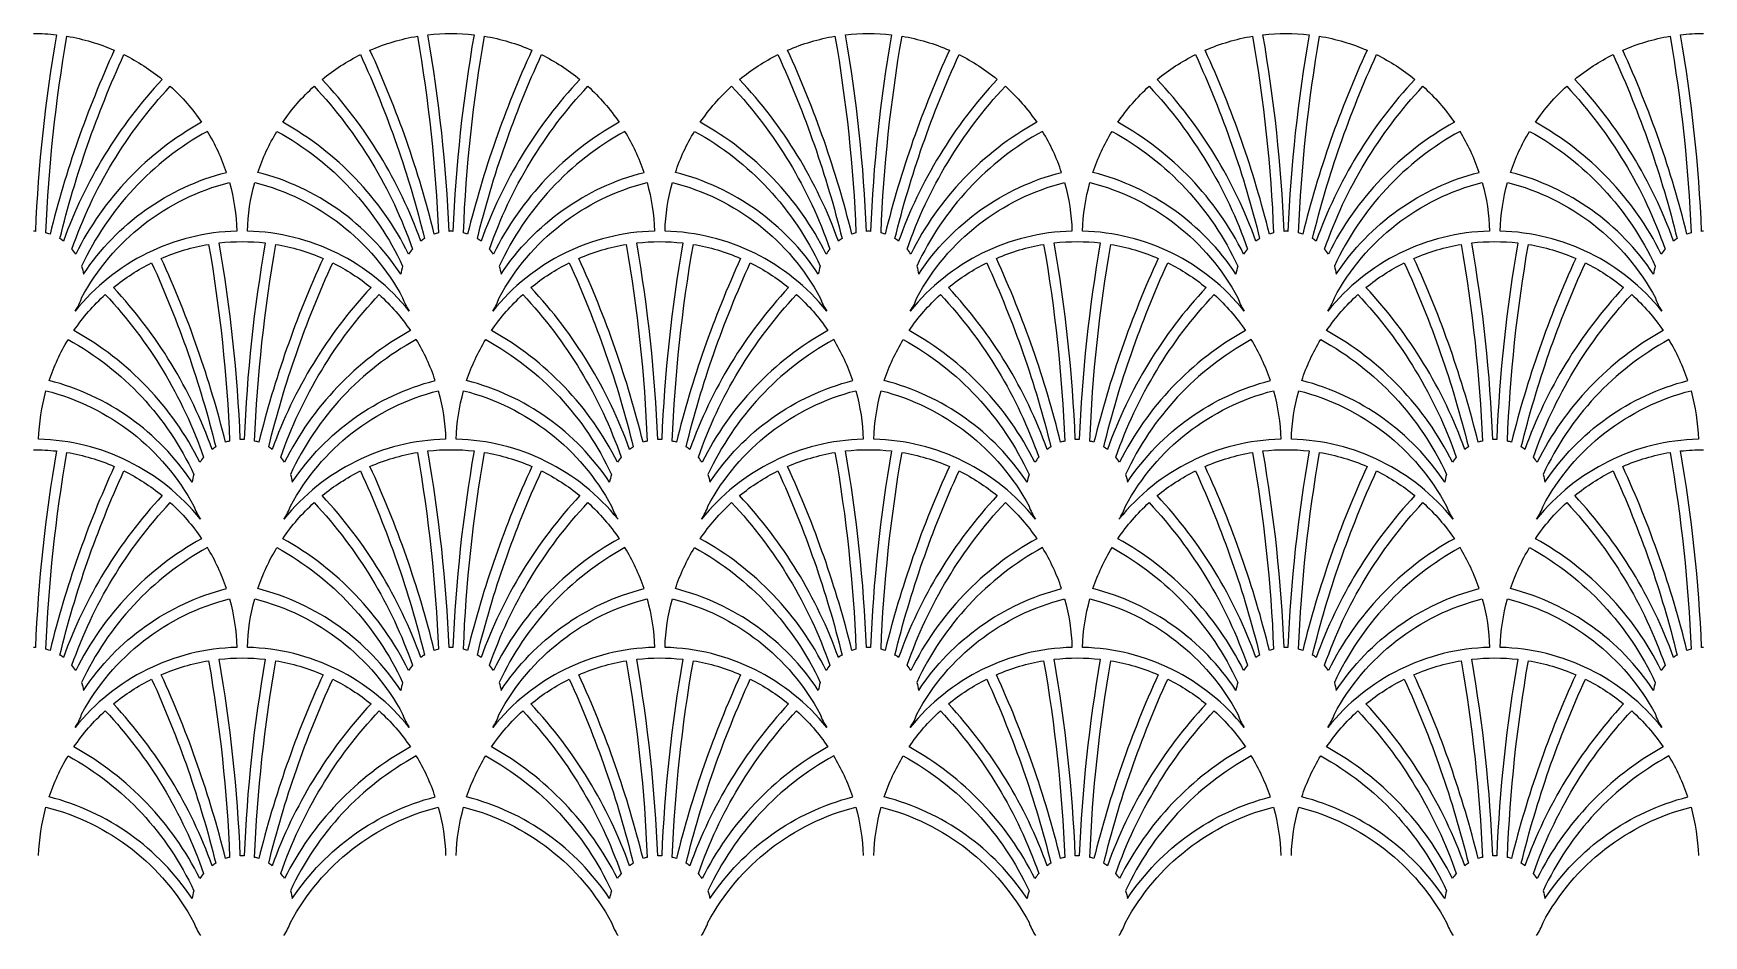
# Model space of a CAD drawing. Extents: x -15 to 1559, y -460 to 391.
import ezdxf

# ---------------------------------------------------------------- set-up
doc = ezdxf.new("R2010")
doc.units = 0
doc.layers.add('DEFAULT_LAYER', color=1, linetype='CONTINUOUS')

msp = doc.modelspace()

# ---------------------------------------------------------------- linework, layer by layer
at = {"layer": 'DEFAULT_LAYER'}
for points in [[(-15.2, 390.9, -0.028391), (6.6, 389.6, 0.0328), (-13.3, 204.2, 0.009694), (-15.2, 204.3)], [(1559.2, 204.3, 0.009694), (1557.3, 204.2, 0.0328), (1537.4, 389.6, -0.028391), (1559.2, 390.9)], [(-15.2, -1.7, -0.028391), (6.6, -2.9, 0.0328), (-13.3, -188.3, 0.009694), (-15.2, -188.3)], [(1559.2, -188.3, 0.009694), (1557.3, -188.3, 0.0328), (1537.4, -2.9, -0.028391), (1559.2, -1.7)], [(-10.2, -384.3, -0.060319), (-3.3, -338.7, -0.210035), (136.1, -447.5, 0.072872), (142.3, -459.9)], [(220.9, -459.9, 0.072872), (227.1, -447.5, -0.210035), (366.5, -338.7, -0.060319), (373.4, -384.3)], [(383.4, -384.3, -0.060319), (390.3, -338.7, -0.210035), (529.7, -447.5, 0.072872), (535.9, -459.9)], [(614.5, -459.9, 0.072872), (620.7, -447.5, -0.210035), (760.1, -338.7, -0.060319), (767, -384.3)], [(777, -384.3, -0.060319), (783.9, -338.7, -0.210035), (923.3, -447.5, 0.072872), (929.5, -459.9)], [(1008.1, -459.9, 0.072872), (1014.3, -447.5, -0.210035), (1153.7, -338.7, -0.060319), (1160.6, -384.3)], [(1170.6, -384.3, -0.060319), (1177.5, -338.7, -0.210035), (1316.9, -447.5, 0.072872), (1323.1, -459.9)], [(1401.7, -459.9, 0.072872), (1407.8, -447.5, -0.210035), (1547.3, -338.7, -0.060319), (1554.2, -384.3)]]:
    msp.add_lwpolyline(points, format="xyb", dxfattribs=at)
for points in [[(0.5, 201.6, 0.021226), (-3.4, 202.8, -0.033041), (16.5, 388.2, -0.060879), (61.1, 375, 0.046808)], [(346.8, 388.2, -0.033041), (366.6, 202.8, 0.021226), (362.7, 201.6, 0.046808), (302.1, 375, -0.060879)], [(378.4, 204.3, 0.009694), (376.6, 204.2, 0.0328), (356.7, 389.6, -0.056828), (400.2, 389.6, 0.0328), (380.3, 204.2, 0.009694)], [(394.1, 201.6, 0.021226), (390.2, 202.8, -0.033041), (410.1, 388.2, -0.060879), (454.7, 375, 0.046808)], [(740.4, 388.2, -0.033041), (760.2, 202.8, 0.021226), (756.3, 201.6, 0.046808), (695.7, 375, -0.060879)], [(772, 204.3, 0.009694), (770.1, 204.2, 0.0328), (750.3, 389.6, -0.056828), (793.7, 389.6, 0.0328), (773.9, 204.2, 0.009694)], [(787.7, 201.6, 0.021226), (783.8, 202.8, -0.033041), (803.6, 388.2, -0.060879), (848.3, 375, 0.046808)], [(1133.9, 388.2, -0.033041), (1153.8, 202.8, 0.021226), (1149.9, 201.6, 0.046808), (1089.3, 375, -0.060879)], [(1165.6, 204.3, 0.009694), (1163.7, 204.2, 0.0328), (1143.8, 389.6, -0.056828), (1187.3, 389.6, 0.0328), (1167.4, 204.2, 0.009694)], [(1181.3, 201.6, 0.021226), (1177.4, 202.8, -0.033041), (1197.2, 388.2, -0.060879), (1241.9, 375, 0.046808)], [(1527.5, 388.2, -0.033041), (1547.3, 202.8, 0.021226), (1543.5, 201.6, 0.046808), (1482.9, 375, -0.060879)], [(106.3, 347.5, 0.102466), (13.2, 195, 0.021719), (9.8, 197.3, -0.047316), (70.2, 370.8, -0.056154)], [(293.1, 370.8, -0.047316), (353.5, 197.3, 0.021719), (350, 195, 0.102466), (257, 347.5, -0.056154)], [(499.9, 347.5, 0.102466), (406.8, 195, 0.021719), (403.3, 197.3, -0.047316), (463.8, 370.8, -0.056154)], [(686.6, 370.8, -0.047316), (747.1, 197.3, 0.021719), (743.6, 195, 0.102466), (650.5, 347.5, -0.056154)], [(893.4, 347.5, 0.102466), (800.4, 195, 0.021719), (796.9, 197.3, -0.047316), (857.4, 370.8, -0.056154)], [(1080.2, 370.8, -0.047316), (1140.7, 197.3, 0.021719), (1137.2, 195, 0.102466), (1044.1, 347.5, -0.056154)], [(1287, 347.5, 0.102466), (1194, 195, 0.021719), (1190.5, 197.3, -0.047316), (1250.9, 370.8, -0.056154)], [(1473.8, 370.8, -0.047316), (1534.2, 197.3, 0.021719), (1530.8, 195, 0.102466), (1437.7, 347.5, -0.056154)], [(21.2, 187.5, -0.105225), (113.9, 341, -0.058938), (143.4, 307, 0.15215), (24.8, 182.8, 0.031085)], [(249.4, 341, -0.105225), (342.1, 187.5, 0.031085), (338.5, 182.8, 0.15215), (219.8, 307, -0.058938)], [(414.8, 187.5, -0.105225), (507.5, 341, -0.058938), (537, 307, 0.15215), (418.4, 182.8, 0.031085)], [(643, 341, -0.105225), (735.6, 187.5, 0.031085), (732.1, 182.8, 0.15215), (613.4, 307, -0.058938)], [(808.4, 187.5, -0.105225), (901, 341, -0.058938), (930.6, 307, 0.15215), (811.9, 182.8, 0.031085)], [(1036.5, 341, -0.105225), (1129.2, 187.5, 0.031085), (1125.6, 182.8, 0.15215), (1007, 307, -0.058938)], [(1201.9, 187.5, -0.105225), (1294.6, 341, -0.058938), (1324.2, 307, 0.15215), (1205.5, 182.8, 0.031085)], [(1430.1, 341, -0.105225), (1522.8, 187.5, 0.031085), (1519.2, 182.8, 0.15215), (1400.6, 307, -0.058938)], [(148.9, 298.5, 0.159969), (30.3, 171.3, -0.039418), (32.1, 163.9, -0.186146), (166.8, 259.8, 0.055772)], [(214.4, 298.5, -0.159969), (332.9, 171.3, 0.039418), (331.1, 163.9, 0.186146), (196.4, 259.8, -0.055772)], [(542.4, 298.5, 0.159969), (423.9, 171.3, -0.039418), (425.7, 163.9, -0.186146), (560.4, 259.8, 0.055772)], [(608, 298.5, -0.159969), (726.5, 171.3, 0.039418), (724.7, 163.9, 0.186146), (590, 259.8, -0.055772)], [(936, 298.5, 0.159969), (817.5, 171.3, -0.039418), (819.3, 163.9, -0.186146), (954, 259.8, 0.055772)], [(1001.6, 298.5, -0.159969), (1120.1, 171.3, 0.039418), (1118.3, 163.9, 0.186146), (983.6, 259.8, -0.055772)], [(1329.6, 298.5, 0.159969), (1211.1, 171.3, -0.039418), (1212.9, 163.9, -0.186146), (1347.5, 259.8, 0.055772)], [(1395.1, 298.5, -0.159969), (1513.6, 171.3, 0.039418), (1511.9, 163.9, 0.186146), (1377.2, 259.8, -0.055772)], [(30.3, 141.5, -0.210035), (169.7, 250.3, -0.060583), (176.6, 204.4, 0.220919), (24.2, 129, 0.069723)], [(186.6, 204.4, -0.060583), (193.5, 250.3, -0.210035), (332.9, 141.5, 0.069693), (339.1, 129, 0.220906)], [(423.9, 141.5, -0.210035), (563.3, 250.3, -0.060583), (570.2, 204.4, 0.220919), (417.8, 129, 0.069723)], [(580.2, 204.4, -0.060583), (587.1, 250.3, -0.210035), (726.5, 141.5, 0.069693), (732.6, 129, 0.220906)], [(817.5, 141.5, -0.210035), (956.9, 250.3, -0.060583), (963.8, 204.4, 0.220919), (811.4, 129, 0.069723)], [(973.8, 204.4, -0.060583), (980.7, 250.3, -0.210035), (1120.1, 141.5, 0.069693), (1126.2, 129, 0.220906)], [(1211.1, 141.5, -0.210035), (1350.5, 250.3, -0.060583), (1357.4, 204.4, 0.220919), (1204.9, 129, 0.069723)], [(1367.4, 204.4, -0.060583), (1374.3, 250.3, -0.210035), (1513.7, 141.5, 0.069693), (1519.8, 129, 0.220906)], [(150, 191.9, -0.033041), (169.8, 6.4, 0.021226), (165.9, 5.3, 0.046808), (105.3, 178.7, -0.060879)], [(183.5, 7.9, 0.01939), (179.8, 7.9, 0.0328), (159.9, 193.3, -0.056828), (203.4, 193.3, 0.0328)], [(197.3, 5.3, 0.021226), (193.4, 6.4, -0.033041), (213.3, 191.9, -0.060879), (257.9, 178.7, 0.046808)], [(543.6, 191.9, -0.033041), (563.4, 6.4, 0.021226), (559.5, 5.3, 0.046808), (498.9, 178.7, -0.060879)], [(577.1, 7.9, 0.01939), (573.4, 7.9, 0.0328), (553.5, 193.3, -0.056828), (596.9, 193.3, 0.0328)], [(590.9, 5.3, 0.021226), (587, 6.4, -0.033041), (606.9, 191.9, -0.060879), (651.5, 178.7, 0.046808)], [(937.1, 191.9, -0.033041), (957, 6.4, 0.021226), (953.1, 5.3, 0.046808), (892.5, 178.7, -0.060879)], [(970.6, 7.9, 0.01939), (966.9, 7.9, 0.0328), (947, 193.3, -0.056828), (990.5, 193.3, 0.0328)], [(984.5, 5.3, 0.021226), (980.6, 6.4, -0.033041), (1000.4, 191.9, -0.060879), (1045.1, 178.7, 0.046808)], [(1330.7, 191.9, -0.033041), (1350.6, 6.4, 0.021226), (1346.7, 5.3, 0.046808), (1286.1, 178.7, -0.060879)], [(1364.2, 7.9, 0.01939), (1360.5, 7.9, 0.0328), (1340.6, 193.3, -0.056828), (1384.1, 193.3, 0.0328)], [(1378.1, 5.3, 0.021226), (1374.2, 6.4, -0.033041), (1394, 191.9, -0.060879), (1438.7, 178.7, 0.046808)], [(96.3, 174.5, -0.047316), (156.7, 0.9, 0.021719), (153.3, -1.4, 0.102466), (60.2, 151.2, -0.056154)], [(303.1, 151.2, 0.102466), (210, -1.4, 0.021719), (206.6, 0.9, -0.047316), (267, 174.5, -0.056154)], [(489.9, 174.5, -0.047316), (550.3, 0.9, 0.021719), (546.8, -1.4, 0.102466), (453.8, 151.2, -0.056154)], [(696.7, 151.2, 0.102466), (603.6, -1.4, 0.021719), (600.1, 0.9, -0.047316), (660.6, 174.5, -0.056154)], [(883.4, 174.5, -0.047316), (943.9, 0.9, 0.021719), (940.4, -1.4, 0.102466), (847.3, 151.2, -0.056154)], [(1090.2, 151.2, 0.102466), (997.2, -1.4, 0.021719), (993.7, 0.9, -0.047316), (1054.1, 174.5, -0.056154)], [(1277, 174.5, -0.047316), (1337.4, 0.9, 0.021719), (1334, -1.4, 0.102466), (1240.9, 151.2, -0.056154)], [(1483.8, 151.2, 0.102466), (1390.7, -1.4, 0.021719), (1387.3, 0.9, -0.047316), (1447.7, 174.5, -0.056154)], [(52.6, 144.6, -0.105225), (145.3, -8.8, 0.031085), (141.7, -13.6, 0.15215), (23, 110.6, -0.058938)], [(218, -8.8, -0.105225), (310.7, 144.6, -0.058938), (340.2, 110.6, 0.15215), (221.6, -13.6, 0.031085)], [(446.2, 144.6, -0.105225), (538.8, -8.8, 0.031085), (535.3, -13.6, 0.15215), (416.6, 110.6, -0.058938)], [(611.6, -8.8, -0.105225), (704.2, 144.6, -0.058938), (733.8, 110.6, 0.15215), (615.2, -13.6, 0.031085)], [(839.8, 144.6, -0.105225), (932.4, -8.8, 0.031085), (928.8, -13.6, 0.15215), (810.2, 110.6, -0.058938)], [(1005.1, -8.8, -0.105225), (1097.8, 144.6, -0.058938), (1127.4, 110.6, 0.15215), (1008.7, -13.6, 0.031085)], [(1233.3, 144.6, -0.105225), (1326, -8.8, 0.031085), (1322.4, -13.6, 0.15215), (1203.8, 110.6, -0.058938)], [(1398.7, -8.8, -0.105225), (1491.4, 144.6, -0.058938), (1521, 110.6, 0.15215), (1402.3, -13.6, 0.031085)], [(17.6, 102.2, -0.159969), (136.1, -25.1, 0.039418), (134.4, -32.4, 0.186146), (-0.3, 63.5, -0.055772)], [(345.7, 102.2, 0.159969), (227.1, -25.1, -0.039418), (228.9, -32.4, -0.186146), (363.6, 63.5, 0.055772)], [(411.2, 102.2, -0.159969), (529.7, -25.1, 0.039418), (527.9, -32.4, 0.186146), (393.2, 63.5, -0.055772)], [(739.2, 102.2, 0.159969), (620.7, -25.1, -0.039418), (622.5, -32.4, -0.186146), (757.2, 63.5, 0.055772)], [(804.8, 102.2, -0.159969), (923.3, -25.1, 0.039418), (921.5, -32.4, 0.186146), (786.8, 63.5, -0.055772)], [(1132.8, 102.2, 0.159969), (1014.3, -25.1, -0.039418), (1016.1, -32.4, -0.186146), (1150.8, 63.5, 0.055772)], [(1198.3, 102.2, -0.159969), (1316.9, -25.1, 0.039418), (1315.1, -32.4, 0.186146), (1180.4, 63.5, -0.055772)], [(1526.4, 102.2, 0.159969), (1407.9, -25.1, -0.039418), (1409.6, -32.4, -0.186146), (1544.3, 63.5, 0.055772)], [(-10.2, 8.2, -0.0604), (-3.3, 53.9, -0.210035), (136.1, -54.9, 0.072872), (142.3, -67.3, 0.22105)], [(220.9, -67.3, 0.072872), (227.1, -54.9, -0.210035), (366.5, 53.9, -0.0604), (373.4, 8.2, 0.22105)], [(383.4, 8.2, -0.0604), (390.3, 53.9, -0.210035), (529.7, -54.9, 0.072872), (535.9, -67.3, 0.22105)], [(614.5, -67.3, 0.072872), (620.7, -54.9, -0.210035), (760.1, 53.9, -0.0604), (767, 8.2, 0.22105)], [(777, 8.2, -0.0604), (783.9, 53.9, -0.210035), (923.3, -54.9, 0.072872), (929.5, -67.3, 0.22105)], [(1008.1, -67.3, 0.072872), (1014.3, -54.9, -0.210035), (1153.7, 53.9, -0.0604), (1160.6, 8.2, 0.22105)], [(1170.6, 8.2, -0.0604), (1177.5, 53.9, -0.210035), (1316.9, -54.9, 0.072872), (1323.1, -67.3, 0.22105)], [(1401.7, -67.3, 0.072872), (1407.8, -54.9, -0.210035), (1547.3, 53.9, -0.0604), (1554.2, 8.2, 0.22105)], [(0.5, -190.9, 0.021226), (-3.4, -189.8, -0.033041), (16.5, -4.3, -0.060879), (61.1, -17.5, 0.046808)], [(346.8, -4.3, -0.033041), (366.6, -189.8, 0.021226), (362.7, -190.9, 0.046808), (302.1, -17.5, -0.060879)], [(378.4, -188.3, 0.009694), (376.6, -188.3, 0.0328), (356.7, -2.9, -0.056828), (400.2, -2.9, 0.0328), (380.3, -188.3, 0.009694)], [(394.1, -190.9, 0.021226), (390.2, -189.8, -0.033041), (410.1, -4.3, -0.060879), (454.7, -17.5, 0.046808)], [(740.4, -4.3, -0.033041), (760.2, -189.8, 0.021226), (756.3, -190.9, 0.046808), (695.7, -17.5, -0.060879)], [(772, -188.3, 0.009694), (770.1, -188.3, 0.0328), (750.3, -2.9, -0.056828), (793.7, -2.9, 0.0328), (773.9, -188.3, 0.009694)], [(787.7, -190.9, 0.021226), (783.8, -189.8, -0.033041), (803.6, -4.3, -0.060879), (848.3, -17.5, 0.046808)], [(1133.9, -4.3, -0.033041), (1153.8, -189.8, 0.021226), (1149.9, -190.9, 0.046808), (1089.3, -17.5, -0.060879)], [(1165.6, -188.3, 0.009694), (1163.7, -188.3, 0.0328), (1143.8, -2.9, -0.056828), (1187.3, -2.9, 0.0328), (1167.4, -188.3, 0.009694)], [(1181.3, -190.9, 0.021226), (1177.4, -189.8, -0.033041), (1197.2, -4.3, -0.060879), (1241.9, -17.5, 0.046808)], [(1527.5, -4.3, -0.033041), (1547.3, -189.8, 0.021226), (1543.5, -190.9, 0.046808), (1482.9, -17.5, -0.060879)], [(106.3, -45, 0.102466), (13.2, -197.6, 0.021719), (9.8, -195.3, -0.047316), (70.2, -21.7, -0.056154)], [(293.1, -21.7, -0.047316), (353.5, -195.3, 0.021719), (350, -197.6, 0.102466), (257, -45, -0.056154)], [(499.9, -45, 0.102466), (406.8, -197.6, 0.021719), (403.3, -195.3, -0.047316), (463.8, -21.7, -0.056154)], [(686.6, -21.7, -0.047316), (747.1, -195.3, 0.021719), (743.6, -197.6, 0.102466), (650.5, -45, -0.056154)], [(893.4, -45, 0.102466), (800.4, -197.6, 0.021719), (796.9, -195.3, -0.047316), (857.4, -21.7, -0.056154)], [(1080.2, -21.7, -0.047316), (1140.7, -195.3, 0.021719), (1137.2, -197.6, 0.102466), (1044.1, -45, -0.056154)], [(1287, -45, 0.102466), (1194, -197.6, 0.021719), (1190.5, -195.3, -0.047316), (1250.9, -21.7, -0.056154)], [(1473.8, -21.7, -0.047316), (1534.2, -195.3, 0.021719), (1530.8, -197.6, 0.102466), (1437.7, -45, -0.056154)], [(21.2, -205, -0.105225), (113.9, -51.6, -0.058938), (143.4, -85.6, 0.15215), (24.8, -209.8, 0.031085)], [(249.4, -51.6, -0.105225), (342.1, -205, 0.031085), (338.5, -209.8, 0.15215), (219.8, -85.6, -0.058938)], [(414.8, -205, -0.105225), (507.5, -51.6, -0.058938), (537, -85.6, 0.15215), (418.4, -209.8, 0.031085)], [(643, -51.6, -0.105225), (735.6, -205, 0.031085), (732.1, -209.8, 0.15215), (613.4, -85.6, -0.058938)], [(808.4, -205, -0.105225), (901, -51.6, -0.058938), (930.6, -85.6, 0.15215), (811.9, -209.8, 0.031085)], [(1036.5, -51.6, -0.105225), (1129.2, -205, 0.031085), (1125.6, -209.8, 0.15215), (1007, -85.6, -0.058938)], [(1201.9, -205, -0.105225), (1294.6, -51.6, -0.058938), (1324.2, -85.6, 0.15215), (1205.5, -209.8, 0.031085)], [(1430.1, -51.6, -0.105225), (1522.8, -205, 0.031085), (1519.2, -209.8, 0.15215), (1400.6, -85.6, -0.058938)], [(148.9, -94, 0.159969), (30.3, -221.3, -0.039418), (32.1, -228.6, -0.186146), (166.8, -132.7, 0.055772)], [(214.4, -94, -0.159969), (332.9, -221.3, 0.039418), (331.1, -228.6, 0.186146), (196.4, -132.7, -0.055772)], [(542.4, -94, 0.159969), (423.9, -221.3, -0.039418), (425.7, -228.6, -0.186146), (560.4, -132.7, 0.055772)], [(608, -94, -0.159969), (726.5, -221.3, 0.039418), (724.7, -228.6, 0.186146), (590, -132.7, -0.055772)], [(936, -94, 0.159969), (817.5, -221.3, -0.039418), (819.3, -228.6, -0.186146), (954, -132.7, 0.055772)], [(1001.6, -94, -0.159969), (1120.1, -221.3, 0.039418), (1118.3, -228.6, 0.186146), (983.6, -132.7, -0.055772)], [(1329.6, -94, 0.159969), (1211.1, -221.3, -0.039418), (1212.9, -228.6, -0.186146), (1347.5, -132.7, 0.055772)], [(1395.1, -94, -0.159969), (1513.6, -221.3, 0.039418), (1511.9, -228.6, 0.186146), (1377.2, -132.7, -0.055772)], [(30.3, -251.1, -0.210035), (169.7, -142.3, -0.060583), (176.6, -188.1, 0.220919), (24.2, -263.6, 0.069723)], [(186.6, -188.1, -0.060583), (193.5, -142.3, -0.210035), (332.9, -251.1, 0.069693), (339.1, -263.6, 0.220906)], [(423.9, -251.1, -0.210035), (563.3, -142.3, -0.060583), (570.2, -188.1, 0.220919), (417.8, -263.6, 0.069723)], [(580.2, -188.1, -0.060583), (587.1, -142.3, -0.210035), (726.5, -251.1, 0.069693), (732.6, -263.6, 0.220906)], [(817.5, -251.1, -0.210035), (956.9, -142.3, -0.060583), (963.8, -188.1, 0.220919), (811.4, -263.6, 0.069723)], [(973.8, -188.1, -0.060583), (980.7, -142.3, -0.210035), (1120.1, -251.1, 0.069693), (1126.2, -263.6, 0.220906)], [(1211.1, -251.1, -0.210035), (1350.5, -142.3, -0.060583), (1357.4, -188.1, 0.220919), (1204.9, -263.6, 0.069723)], [(1367.4, -188.1, -0.060583), (1374.3, -142.3, -0.210035), (1513.7, -251.1, 0.069693), (1519.8, -263.6, 0.220906)], [(150, -200.7, -0.033041), (169.8, -386.1, 0.021226), (165.9, -387.3, 0.046808), (105.3, -213.9, -0.060879)], [(183.5, -384.7, 0.01939), (179.8, -384.7, 0.0328), (159.9, -199.3, -0.056828), (203.4, -199.3, 0.0328)], [(197.3, -387.3, 0.021226), (193.4, -386.1, -0.033041), (213.3, -200.7, -0.060879), (257.9, -213.9, 0.046808)], [(543.6, -200.7, -0.033041), (563.4, -386.1, 0.021226), (559.5, -387.3, 0.046808), (498.9, -213.9, -0.060879)], [(577.1, -384.7, 0.01939), (573.4, -384.7, 0.0328), (553.5, -199.3, -0.056828), (596.9, -199.3, 0.0328)], [(590.9, -387.3, 0.021226), (587, -386.1, -0.033041), (606.9, -200.7, -0.060879), (651.5, -213.9, 0.046808)], [(937.1, -200.7, -0.033041), (957, -386.1, 0.021226), (953.1, -387.3, 0.046808), (892.5, -213.9, -0.060879)], [(970.6, -384.7, 0.01939), (966.9, -384.7, 0.0328), (947, -199.3, -0.056828), (990.5, -199.3, 0.0328)], [(984.5, -387.3, 0.021226), (980.6, -386.1, -0.033041), (1000.4, -200.7, -0.060879), (1045.1, -213.9, 0.046808)], [(1330.7, -200.7, -0.033041), (1350.6, -386.1, 0.021226), (1346.7, -387.3, 0.046808), (1286.1, -213.9, -0.060879)], [(1364.2, -384.7, 0.01939), (1360.5, -384.7, 0.0328), (1340.6, -199.3, -0.056828), (1384.1, -199.3, 0.0328)], [(1378.1, -387.3, 0.021226), (1374.2, -386.1, -0.033041), (1394, -200.7, -0.060879), (1438.7, -213.9, 0.046808)], [(96.3, -218.1, -0.047316), (156.7, -391.7, 0.021719), (153.3, -394, 0.102466), (60.2, -241.4, -0.056154)], [(303.1, -241.4, 0.102466), (210, -394, 0.021719), (206.6, -391.7, -0.047316), (267, -218.1, -0.056154)], [(489.9, -218.1, -0.047316), (550.3, -391.7, 0.021719), (546.8, -394, 0.102466), (453.8, -241.4, -0.056154)], [(696.7, -241.4, 0.102466), (603.6, -394, 0.021719), (600.1, -391.7, -0.047316), (660.6, -218.1, -0.056154)], [(883.4, -218.1, -0.047316), (943.9, -391.7, 0.021719), (940.4, -394, 0.102466), (847.3, -241.4, -0.056154)], [(1090.2, -241.4, 0.102466), (997.2, -394, 0.021719), (993.7, -391.7, -0.047316), (1054.1, -218.1, -0.056154)], [(1277, -218.1, -0.047316), (1337.4, -391.7, 0.021719), (1334, -394, 0.102466), (1240.9, -241.4, -0.056154)], [(1483.8, -241.4, 0.102466), (1390.7, -394, 0.021719), (1387.3, -391.7, -0.047316), (1447.7, -218.1, -0.056154)], [(52.6, -247.9, -0.105225), (145.3, -401.4, 0.031085), (141.7, -406.1, 0.15215), (23, -282, -0.058938)], [(218, -401.4, -0.105225), (310.7, -247.9, -0.058938), (340.2, -282, 0.15215), (221.6, -406.1, 0.031085)], [(446.2, -247.9, -0.105225), (538.8, -401.4, 0.031085), (535.3, -406.1, 0.15215), (416.6, -282, -0.058938)], [(611.6, -401.4, -0.105225), (704.2, -247.9, -0.058938), (733.8, -282, 0.15215), (615.2, -406.1, 0.031085)], [(839.8, -247.9, -0.105225), (932.4, -401.4, 0.031085), (928.8, -406.1, 0.15215), (810.2, -282, -0.058938)], [(1005.1, -401.4, -0.105225), (1097.8, -247.9, -0.058938), (1127.4, -282, 0.15215), (1008.7, -406.1, 0.031085)], [(1233.3, -247.9, -0.105225), (1326, -401.4, 0.031085), (1322.4, -406.1, 0.15215), (1203.8, -282, -0.058938)], [(1398.7, -401.4, -0.105225), (1491.4, -247.9, -0.058938), (1521, -282, 0.15215), (1402.3, -406.1, 0.031085)], [(17.6, -290.4, -0.159969), (136.1, -417.7, 0.039418), (134.4, -425, 0.186146), (-0.3, -329.1, -0.055772)], [(345.7, -290.4, 0.159969), (227.1, -417.7, -0.039418), (228.9, -425, -0.186146), (363.6, -329.1, 0.055772)], [(411.2, -290.4, -0.159969), (529.7, -417.7, 0.039418), (527.9, -425, 0.186146), (393.2, -329.1, -0.055772)], [(739.2, -290.4, 0.159969), (620.7, -417.7, -0.039418), (622.5, -425, -0.186146), (757.2, -329.1, 0.055772)], [(804.8, -290.4, -0.159969), (923.3, -417.7, 0.039418), (921.5, -425, 0.186146), (786.8, -329.1, -0.055772)], [(1132.8, -290.4, 0.159969), (1014.3, -417.7, -0.039418), (1016.1, -425, -0.186146), (1150.8, -329.1, 0.055772)], [(1198.3, -290.4, -0.159969), (1316.9, -417.7, 0.039418), (1315.1, -425, 0.186146), (1180.4, -329.1, -0.055772)], [(1526.4, -290.4, 0.159969), (1407.9, -417.7, -0.039418), (1409.6, -425, -0.186146), (1544.3, -329.1, 0.055772)]]:
    msp.add_lwpolyline(points, format="xyb", close=True, dxfattribs=at)

doc.saveas('drawing.dxf')
